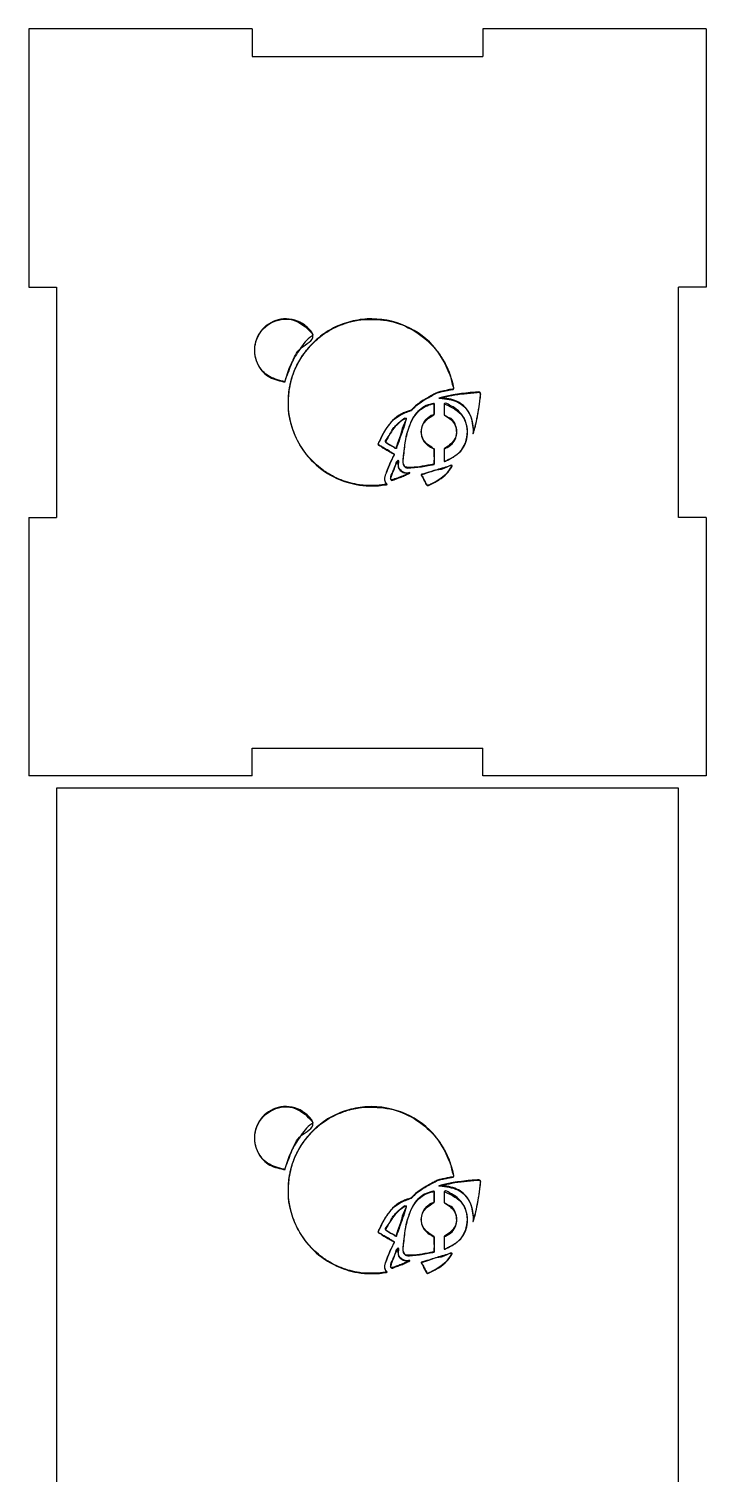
# Model space of a CAD drawing. Extents: x 0 to 436, y 0 to 625.
# Drawn here: x 0.1 to 147.1, y 311.7 to 625 of the extents above; entities that cross this region are included whole.
import ezdxf

# ---------------------------------------------------------------- set-up
doc = ezdxf.new("R2010")
doc.units = 0
doc.layers.add('Capa_1', color=7, linetype='CONTINUOUS')

msp = doc.modelspace()

# ---------------------------------------------------------------- linework, layer by layer
at = {"layer": 'Capa_1', "color": 7}
for p, q in [((0.128809, 624.950351), (0.128809, 568.95035)), ((48.628809, 624.950351), (0.128809, 624.950351)), ((48.628809, 624.950351), (48.628809, 618.950352)), ((98.628809, 624.950351), (98.628809, 618.950352)), ((147.128809, 624.950351), (98.628809, 624.950351)), ((147.128809, 624.950351), (147.128809, 568.95035)), ((48.628809, 618.950352), (98.628809, 618.950352)), ((0.128809, 568.95035), (6.128808, 568.95035)), ((6.128808, 568.95035), (6.128808, 518.950346)), ((141.128809, 518.950346), (141.128809, 568.95035)), ((147.128809, 568.95035), (141.128809, 568.95035)), ((68.656448, 561.031147), (68.757145, 561.063348)), ((68.757145, 561.063348), (68.842376, 561.099275)), ((72.697617, 561.910692), (72.746215, 561.91072)), ((72.746215, 561.91072), (72.907223, 561.927654)), ((55.046084, 548.525174), (55.046084, 548.525146)), ((55.411759, 548.422333), (55.723389, 548.405964)), ((55.673436, 548.463932), (55.467837, 548.481148)), ((55.745911, 548.756343), (55.673436, 548.463932)), ((55.723389, 548.405964), (55.84085, 548.849053)), ((87.010742, 545.151433), (86.953903, 545.119853)), ((88.281843, 545.771447), (88.768225, 546.028693)), ((88.768225, 546.028693), (89.347317, 546.168957)), ((83.132106, 542.261167), (82.423502, 542.0103)), ((83.338777, 542.493577), (83.132106, 542.261167)), ((88.133846, 543.719184), (87.972527, 543.701122)), ((88.018389, 543.646596), (88.079179, 543.659014)), ((88.079179, 543.659014), (88.079179, 542.46956)), ((88.119735, 541.242007), (88.12679, 542.480595)), ((88.12679, 542.480595), (88.133846, 543.719184)), ((89.146515, 544.873727), (89.22757, 544.867518)), ((89.22757, 544.867518), (89.146515, 544.845787)), ((89.578795, 544.933332), (89.821986, 544.997763)), ((89.932137, 544.93051), (89.578795, 544.933332)), ((90.274388, 542.425816), (90.281444, 541.193577)), ((90.321915, 542.417293), (90.321915, 543.58304)), ((90.321915, 543.58304), (90.423261, 543.564978)), ((56.870058, 540.025996), (56.859616, 540.140239)), ((87.903581, 541.165919), (88.119735, 541.242007)), ((90.281444, 541.193577), (90.484108, 541.119409)), ((96.544661, 537.232165), (96.545225, 537.232193)), ((96.570907, 537.136887), (96.570907, 537.136943)), ((96.640814, 538.054899), (96.640757, 538.054589)), ((78.687134, 534.620452), (78.687134, 534.620452)), ((79.431326, 532.659657), (79.0928, 531.983001)), ((79.370705, 532.697898), (79.431326, 532.659657)), ((79.901198, 533.923815), (79.901198, 533.923815)), ((87.869291, 533.902056), (88.07822, 533.835875)), ((88.119706, 533.886787), (87.906403, 533.961576)), ((88.07822, 533.835875), (88.07822, 532.198986)), ((88.126762, 532.192833), (88.119706, 533.886787)), ((90.463788, 533.997955), (90.267897, 533.922037)), ((90.267897, 533.922037), (90.267897, 532.521199)), ((90.321915, 533.867399), (90.57281, 533.966713)), ((90.321915, 532.534435), (90.321915, 533.867399)), ((79.934754, 530.728156), (80.148565, 531.187078)), ((80.148565, 531.187078), (80.165781, 530.741675)), ((81.874552, 529.87847), (81.875511, 529.878583)), ((83.053394, 529.759937), (83.053309, 529.759711)), ((88.07822, 530.562097), (87.936347, 530.528738)), ((88.07822, 532.198986), (88.07822, 530.562097)), ((90.321915, 532.534576), (90.321915, 532.534435)), ((90.686715, 531.239402), (90.686715, 531.239402)), ((65.281183, 528.445345), (65.281183, 528.445345)), ((78.748517, 527.12542), (78.748433, 527.125364)), ((79.675815, 527.280897), (79.675702, 527.280897)), ((82.241046, 528.58736), (82.631161, 528.572684)), ((82.631161, 528.572684), (82.424123, 528.468516)), ((85.963952, 527.050152), (85.963952, 527.050152)), ((73.001626, 525.932128), (73.002501, 525.931903)), ((75.757667, 525.85257), (75.757667, 525.852561)), ((86.890262, 525.934414), (86.890262, 525.934555)), ((0.128809, 518.950346), (0.128809, 462.950345)), ((0.128809, 518.950346), (6.128808, 518.950346)), ((147.128809, 518.950346), (141.128809, 518.950346)), ((147.128809, 518.950346), (147.128809, 462.950345)), ((48.628809, 468.950361), (98.628809, 468.950361)), ((48.628809, 462.950345), (48.628809, 468.950361)), ((98.628809, 462.950345), (98.628809, 468.950361)), ((48.628809, 462.950345), (0.128809, 462.950345)), ((147.128809, 462.950345), (98.628809, 462.950345)), ((6.128817, 460.280116), (6.128817, 304.280126)), ((141.128801, 460.280116), (6.128817, 460.280116)), ((141.128801, 304.280126), (141.128801, 460.280116)), ((68.65642, 390.152043), (68.757117, 390.184244)), ((68.757117, 390.184244), (68.842348, 390.220171)), ((72.697588, 391.031588), (72.746187, 391.031616)), ((72.746187, 391.031616), (72.907195, 391.04855)), ((55.046056, 377.64607), (55.046056, 377.646042)), ((55.411731, 377.543229), (55.723361, 377.52686)), ((55.673408, 377.584828), (55.467809, 377.602044)), ((55.745882, 377.877239), (55.673408, 377.584828)), ((55.723361, 377.52686), (55.840822, 377.969949)), ((87.010714, 374.272329), (86.953875, 374.240749)), ((88.133817, 372.84008), (87.972499, 372.822018)), ((88.126762, 371.601491), (88.133817, 372.84008)), ((88.281815, 374.892343), (88.768197, 375.149589)), ((88.768197, 375.149589), (89.347288, 375.289853)), ((89.146487, 373.994623), (89.227541, 373.988414)), ((89.227541, 373.988414), (89.146487, 373.966683)), ((89.578767, 374.054228), (89.821958, 374.118659)), ((89.932109, 374.051406), (89.578767, 374.054228)), ((83.132078, 371.382063), (82.423474, 371.131196)), ((83.338749, 371.614473), (83.132078, 371.382063)), ((87.903552, 370.286815), (88.119706, 370.362903)), ((88.01836, 372.767492), (88.079151, 372.77991)), ((88.079151, 372.77991), (88.079151, 371.590456)), ((88.119706, 370.362903), (88.126762, 371.601491)), ((90.27436, 371.546712), (90.281416, 370.314473)), ((90.281416, 370.314473), (90.484079, 370.240305)), ((90.321886, 371.538189), (90.321886, 372.703936)), ((90.321886, 372.703936), (90.423232, 372.685874)), ((56.87003, 369.146892), (56.859588, 369.261135)), ((96.640785, 367.175795), (96.640729, 367.175485)), ((78.687106, 363.741348), (78.687106, 363.741348)), ((96.544632, 366.353061), (96.545197, 366.353089)), ((96.570879, 366.257783), (96.570879, 366.257839)), ((79.431298, 361.780553), (79.092772, 361.103897)), ((79.370676, 361.818794), (79.431298, 361.780553)), ((79.901169, 363.044711), (79.901169, 363.044711)), ((79.934726, 359.849052), (80.148537, 360.307974)), ((80.148537, 360.307974), (80.165753, 359.862571)), ((87.869262, 363.022952), (88.078191, 362.956771)), ((88.119678, 363.007683), (87.906375, 363.082472)), ((88.078191, 362.956771), (88.078191, 361.319882)), ((88.078191, 361.319882), (88.078191, 359.682993)), ((88.126734, 361.313729), (88.119678, 363.007683)), ((90.463759, 363.118851), (90.267869, 363.042933)), ((90.267869, 363.042933), (90.267869, 361.642095)), ((90.321886, 362.988295), (90.572782, 363.087609)), ((90.321886, 361.655331), (90.321886, 362.988295)), ((90.321886, 361.655472), (90.321886, 361.655331)), ((90.686687, 360.360298), (90.686687, 360.360298)), ((65.281155, 357.566241), (65.281155, 357.566241)), ((81.874524, 358.999366), (81.875483, 358.999479)), ((82.241017, 357.708256), (82.631133, 357.69358)), ((82.631133, 357.69358), (82.424095, 357.589412)), ((83.053366, 358.880833), (83.053281, 358.880607)), ((88.078191, 359.682993), (87.936318, 359.649634)), ((73.001598, 355.053024), (73.002473, 355.052799)), ((75.757639, 354.973325), (75.757639, 354.973438)), ((78.748489, 356.246316), (78.748405, 356.24626)), ((79.675787, 356.401793), (79.675674, 356.401793)), ((85.963924, 356.171048), (85.963924, 356.171048)), ((86.890233, 355.05531), (86.890233, 355.055451))]:
    msp.add_line(p, q, dxfattribs=at)
for points, knots in [([(55.84085, 548.849053), (56.293818, 550.058017), (57.20186, 552.481572), (58.614512, 555.958887), (62.153, 557.363422), (61.61592, 559.165442), (60.928109, 559.863522), (59.223496, 561.539104), (55.432128, 562.630105), (50.770695, 560.568109), (48.685741, 556.281797), (49.46108, 552.207099), (51.858279, 549.23741), (54.22407, 548.694758), (55.411759, 548.422333)], [0, 0, 0, 0, 3.860712, 7.739386, 11.440597, 11.968452, 13.082541, 14.335298, 19.155261, 23.738326, 28.567748, 32.178053, 35.716391, 39.283526, 39.283526, 39.283526, 39.283526]), ([(55.046084, 548.525146), (53.787905, 548.91474), (51.304611, 549.68369), (49.10557, 553.149259), (49.011296, 557.591184), (52.113417, 561.619039), (57.709371, 562.536798), (60.441611, 560.157899), (61.763689, 558.709227), (61.746467, 558.434422), (60.449083, 557.65754), (58.995324, 555.525408), (56.871178, 552.365203), (56.118148, 549.950149), (55.745911, 548.756343)], [0, 0, 0, 0, 3.844024, 7.587026, 11.418754, 16.562558, 21.414982, 26.542864, 26.864663, 27.011717, 27.299971, 31.042444, 34.862109, 38.595942, 38.595942, 38.595942, 38.595942]), ([(89.347317, 546.168957), (89.65805, 546.242347), (90.289181, 546.39141), (91.211605, 546.565978), (91.828218, 546.719082), (92.376129, 546.748922), (92.351666, 547.30042), (91.585948, 550.176498), (89.080169, 555.958272), (82.08652, 561.102255), (74.99237, 562.451403), (69.522214, 561.485094), (65.798704, 560.014616), (62.934683, 558.009667), (60.903748, 555.961007), (59.432392, 554.0991), (58.320291, 552.154155), (57.443529, 550.166494), (56.838384, 548.144309), (56.507676, 546.260843), (56.397205, 544.499801), (56.376905, 543.048396), (56.412152, 541.883179), (56.577768, 541.050098), (56.693216, 540.459875), (56.785215, 540.036855), (56.863416, 539.775266), (56.917477, 539.57231), (57.46718, 537.447089), (59.203772, 533.586457), (63.500195, 529.104102), (67.571513, 527.055828), (70.31285, 526.287536), (71.579363, 526.026918), (72.465293, 525.928731), (72.947496, 525.875289)], [0, 0, 0, 0, 0.962391, 1.954717, 2.747934, 3.036207, 3.326516, 4.116372, 12.594901, 20.880479, 29.357092, 33.40333, 37.433185, 41.270896, 43.794071, 46.069012, 48.36925, 50.495465, 52.573977, 54.685992, 56.216987, 57.861535, 59.044302, 59.70105, 60.405786, 60.849831, 60.998378, 61.224718, 61.479861, 67.584854, 73.648395, 79.77018, 80.970871, 82.188912, 83.643714, 83.643714, 83.643714, 83.643714]), ([(56.859616, 540.140239), (56.832824, 540.254559), (56.753621, 540.592516), (56.656845, 541.131776), (56.517064, 541.808673), (56.481587, 542.646928), (56.457652, 543.59937), (56.471757, 544.354368), (56.491523, 544.777011), (56.497424, 544.905571), (56.47381, 545.052012), (56.490764, 545.322618), (56.524534, 545.754264), (56.595015, 546.405731), (56.729908, 547.203097), (56.907169, 548.064405), (57.058433, 548.660675), (57.160658, 548.991078), (57.201796, 549.130775), (57.536632, 550.2935), (58.440697, 552.438014), (60.308735, 555.266963), (61.910346, 556.949483), (62.83079, 557.720222), (62.928661, 557.802349), (63.547795, 558.324715), (64.788284, 559.199835), (66.662555, 560.272829), (68.010632, 560.785529), (68.656448, 561.031147)], [0, 0, 0, 0, 0.35219, 1.041155, 1.643919, 2.422198, 3.551163, 4.504949, 4.684451, 4.822203, 4.88905, 5.128203, 5.629936, 6.191439, 7.091942, 8.055217, 8.829191, 8.935818, 9.09276, 9.266062, 12.565867, 16.017714, 19.392064, 19.481626, 19.61933, 19.775356, 21.91171, 24.16273, 26.232826, 26.232826, 26.232826, 26.232826]), ([(68.842376, 561.099275), (69.024275, 561.157486), (69.455524, 561.295496), (70.136715, 561.468672), (70.881229, 561.645962), (71.618702, 561.769997), (72.223524, 561.875559), (72.582561, 561.902166), (72.697617, 561.910692)], [0, 0, 0, 0, 0.572841, 1.358107, 2.107848, 2.867839, 3.601513, 3.947497, 3.947497, 3.947497, 3.947497]), ([(72.907223, 561.927654), (74.785736, 561.926191), (78.570063, 561.923245), (83.886988, 559.675378), (86.886825, 557.22308), (88.168747, 555.741328), (88.227342, 555.67369), (88.312914, 555.581497), (88.466212, 555.398841), (88.695403, 555.108751), (89.441644, 554.138929), (90.488927, 552.460228), (91.734277, 549.854115), (91.891869, 548.071579), (92.36696, 546.933082), (92.156664, 546.758069), (91.664108, 546.772222), (90.909119, 546.564266), (89.959722, 546.376933), (89.200014, 546.223622), (88.622354, 546.014002), (88.094858, 545.741581), (87.610026, 545.475391), (87.241176, 545.272511), (87.101993, 545.194859), (87.030533, 545.160852), (87.010742, 545.151433)], [0, 0, 0, 0, 5.587564, 11.256331, 16.910263, 17.038063, 17.134493, 17.178692, 17.415395, 17.849455, 18.288071, 21.083797, 23.826049, 26.657778, 26.897141, 27.032103, 27.388036, 28.331629, 29.379652, 30.292102, 30.6506, 31.21931, 32.070203, 32.310681, 32.482326, 32.548068, 32.548068, 32.548068, 32.548068]), ([(55.467837, 548.481148), (55.423439, 548.485191), (55.32847, 548.493841), (55.18787, 548.50848), (55.091761, 548.519796), (55.046084, 548.525174)], [0, 0, 0, 0, 0.133745, 0.286085, 0.424061, 0.424061, 0.424061, 0.424061]), ([(75.757667, 525.852561), (76.065909, 525.870573), (76.666324, 525.905657), (77.213192, 526.118557), (77.883143, 526.012948), (77.873374, 526.193706), (77.82433, 526.249705), (77.696338, 526.400566), (77.50806, 526.662117), (77.383809, 527.071154), (77.392516, 527.748907), (77.803222, 528.807545), (78.348658, 530.300739), (78.989788, 531.560339), (79.323191, 532.349066), (79.497588, 532.592924), (79.452744, 532.794704), (79.033141, 532.895555), (78.52867, 533.305119), (77.715575, 533.740305), (76.918158, 534.198958), (76.398338, 534.557302), (75.78675, 534.810928), (76.493683, 535.767882), (76.82047, 536.742067), (77.783546, 538.323054), (78.905157, 539.914584), (80.797271, 541.363984), (82.286521, 541.8646), (83.154852, 542.202133), (83.259616, 542.293447), (83.630858, 542.739303), (84.56011, 543.535096), (86.218422, 544.641), (87.544943, 545.367736), (88.281843, 545.771447)], [0, 0, 0, 0, 0.887544, 1.728825, 2.139307, 2.171191, 2.242569, 2.352938, 2.773102, 3.192663, 3.612642, 4.782176, 6.546924, 8.416964, 8.957744, 9.181239, 9.24449, 9.545382, 10.276077, 11.278493, 12.276876, 12.996938, 13.282789, 14.000614, 15.491953, 16.929125, 19.331678, 21.37848, 23.921452, 24.033879, 24.153809, 24.332325, 25.776473, 27.792059, 30.311108, 30.311108, 30.311108, 30.311108]), ([(86.953903, 545.119853), (86.926469, 545.102299), (86.835633, 545.044178), (86.655736, 544.936705), (86.053659, 544.57784), (85.165467, 544.023374), (84.116137, 543.273823), (83.578331, 542.73402), (83.338777, 542.493577)], [0, 0, 0, 0, 0.097704, 0.323506, 0.628591, 2.2004, 3.466317, 4.483085, 4.483085, 4.483085, 4.483085]), ([(96.570907, 537.136943), (96.594017, 537.208578), (96.665794, 537.431077), (96.775625, 537.827141), (97.044697, 538.7889), (97.39213, 540.339257), (97.80985, 542.472064), (97.982871, 544.345921), (98.252411, 545.511578), (98.07088, 546.236802), (97.088351, 546.094504), (95.872783, 546.067917), (94.065109, 545.829654), (92.377317, 545.604049), (90.895148, 545.298551), (89.852819, 545.107733), (89.293407, 544.922393), (89.146515, 544.873727)], [0, 0, 0, 0, 0.225797, 0.701325, 1.232736, 3.222131, 5.460074, 7.775273, 8.771565, 9.176277, 9.677246, 11.26165, 13.17356, 14.999743, 16.404725, 17.707624, 18.171562, 18.171562, 18.171562, 18.171562]), ([(89.821986, 544.997763), (90.522832, 545.151414), (92.099049, 545.496975), (94.6497, 545.881784), (96.604487, 545.942404), (97.833947, 546.164472), (98.179865, 545.899881), (97.943563, 544.715528), (97.833034, 542.963722), (97.343794, 540.45478), (96.970547, 538.774755), (96.716702, 537.878283), (96.676543, 537.706548), (96.646305, 537.6174), (96.644209, 537.587041), (96.642396, 537.580907), (96.618276, 537.568023), (96.656902, 537.716537), (96.626086, 537.819565), (96.635385, 537.96816), (96.640814, 538.054899)], [0, 0, 0, 0, 2.15495, 4.846522, 7.673518, 8.163133, 8.421738, 8.828173, 11.42807, 14.02175, 16.357579, 16.620203, 16.811407, 16.889809, 16.897653, 16.903757, 16.907765, 16.973058, 17.144146, 17.384059, 17.384059, 17.384059, 17.384059]), ([(82.423502, 542.0103), (82.174998, 541.921755), (81.763929, 541.775286), (81.235662, 541.568608), (80.299708, 541.098126), (78.939321, 539.979528), (77.364068, 537.916809), (76.485159, 536.185777), (76.027691, 535.09249), (75.955036, 534.888351), (75.869602, 534.668963), (76.366605, 534.556066), (76.800087, 534.162781), (77.637182, 533.731572), (78.400676, 533.266375), (78.987174, 532.925212), (79.283447, 532.749615), (79.370705, 532.697898)], [0, 0, 0, 0, 0.791522, 1.309317, 1.700293, 3.93063, 6.506788, 9.431237, 9.770839, 10.016372, 10.115401, 10.399299, 11.113797, 12.104221, 13.100245, 13.829384, 14.133777, 14.133777, 14.133777, 14.133777]), ([(87.972527, 543.701122), (87.433355, 543.576419), (86.316712, 543.318158), (84.859583, 542.327821), (83.470931, 540.806077), (82.5089, 538.435825), (81.683033, 535.440567), (81.513348, 532.708547), (81.151669, 530.71908), (81.884703, 529.583844), (82.613688, 529.693684), (83.053394, 529.759937)], [0, 0, 0, 0, 1.648044, 3.413146, 5.184731, 7.757742, 10.983809, 14.454502, 16.049284, 16.841546, 18.045791, 18.045791, 18.045791, 18.045791]), ([(81.875511, 529.878583), (81.727254, 530.061222), (81.29848, 530.589432), (81.446207, 532.085374), (81.672399, 534.880472), (82.419861, 538.554849), (84.429545, 542.237419), (86.705973, 543.383359), (87.85275, 543.612554), (87.945062, 543.631567), (87.99831, 543.642481), (88.018389, 543.646596)], [0, 0, 0, 0, 0.687514, 1.988355, 4.196357, 9.30724, 13.067455, 16.356148, 16.475799, 16.577374, 16.638865, 16.638865, 16.638865, 16.638865]), ([(88.079179, 542.46956), (88.071686, 542.212128), (88.060889, 541.841158), (88.093621, 541.442508), (87.999824, 541.139648), (87.42586, 541.180396), (86.954338, 540.729994), (85.845929, 539.937185), (85.01544, 537.98371), (85.583263, 535.236719), (87.101849, 534.350115), (87.869291, 533.902056)], [0, 0, 0, 0, 0.772643, 1.113412, 1.194193, 1.686196, 2.42489, 3.152094, 5.749912, 8.25334, 10.81108, 10.81108, 10.81108, 10.81108]), ([(89.146515, 544.845787), (89.144122, 544.842731), (89.127226, 544.821164), (89.245981, 544.846561), (89.292044, 544.843874), (89.322142, 544.842118)], [0, 0, 0, 0, 0.010398, 0.073385, 0.192128, 0.192128, 0.192128, 0.192128]), ([(89.322142, 544.842118), (90.673079, 544.699169), (93.312562, 544.419872), (96.270792, 541.494859), (96.587018, 538.447908), (96.532589, 537.299999), (96.503021, 537.104549), (96.556948, 537.130237), (96.570907, 537.136887)], [0, 0, 0, 0, 3.973893, 7.76426, 11.641314, 11.85312, 11.966343, 12.005884, 12.005884, 12.005884, 12.005884]), ([(96.640757, 538.054589), (96.480331, 539.255599), (96.165304, 541.613998), (93.481788, 544.362224), (91.130599, 544.738641), (89.932137, 544.93051)], [0, 0, 0, 0, 3.568616, 7.007612, 10.583049, 10.583049, 10.583049, 10.583049]), ([(90.686715, 531.239402), (92.011341, 531.944448), (94.523899, 533.281784), (95.792832, 537.645458), (94.665748, 540.842711), (92.834716, 542.680612), (91.709053, 543.14712), (90.515922, 543.988537), (90.233248, 543.52378), (90.312114, 543.087742), (90.290159, 542.70253), (90.274388, 542.425816)], [0, 0, 0, 0, 4.335767, 8.224104, 12.419146, 14.015828, 15.586202, 16.768703, 16.834978, 17.166048, 18.010412, 18.010412, 18.010412, 18.010412]), ([(90.57281, 533.966713), (91.07565, 534.239613), (92.043961, 534.765132), (92.863546, 536.211712), (93.082449, 537.759938), (92.690281, 539.212797), (91.922142, 540.65383), (90.588325, 540.763152), (90.299335, 541.381971), (90.348945, 541.791998), (90.333116, 542.158167), (90.321915, 542.417293)], [0, 0, 0, 0, 1.685049, 3.244875, 4.782131, 6.250891, 7.747613, 9.364656, 9.443103, 9.767713, 10.553507, 10.553507, 10.553507, 10.553507]), ([(90.423261, 543.564978), (91.916835, 542.860222), (94.882136, 541.461019), (95.679603, 536.144011), (93.810631, 532.9401), (91.77316, 531.727957), (91.154534, 531.574349), (90.367947, 531.009963), (90.322004, 531.42463), (90.327268, 531.848355), (90.324053, 532.260446), (90.321915, 532.534576)], [0, 0, 0, 0, 4.680205, 9.291945, 14.15433, 15.042563, 16.027349, 16.629006, 16.743134, 17.151537, 17.96304, 17.96304, 17.96304, 17.96304]), ([(71.884591, 526.055657), (71.211079, 526.177596), (69.851822, 526.423688), (67.890319, 527.081486), (66.472933, 527.723614), (65.635697, 528.188582), (65.363889, 528.336529), (65.247497, 528.425512), (65.212451, 528.477942), (65.166218, 528.499996), (65.024235, 528.56001), (64.735379, 528.741555), (64.294908, 529.030212), (62.826611, 530.068831), (60.63841, 532.117078), (58.312907, 535.573064), (57.298427, 538.251859), (56.936063, 539.735576), (56.893153, 539.907782), (56.875495, 539.998165), (56.870058, 540.025996)], [0, 0, 0, 0, 2.051139, 4.13954, 6.186793, 6.711148, 7.010394, 7.117218, 7.144536, 7.196927, 7.26535, 7.611177, 8.210959, 8.850198, 13.002426, 17.113549, 21.249145, 21.505115, 21.696301, 21.781364, 21.781364, 21.781364, 21.781364]), ([(79.901198, 533.923815), (79.904202, 533.936385), (79.911443, 533.966677), (79.9215, 534.016389), (79.935069, 534.102883), (79.989146, 534.261139), (80.074653, 534.518215), (80.511003, 535.719595), (81.179659, 537.594908), (81.720861, 539.223096), (82.257081, 541.0912), (80.123407, 539.368749), (78.996616, 538.104977), (78.245387, 536.489704), (77.397399, 535.423966), (77.911831, 534.896297), (78.624218, 534.568372), (79.316184, 534.251798), (79.734446, 533.850283), (79.876987, 533.913139), (79.901198, 533.923815)], [0, 0, 0, 0, 0.038771, 0.093429, 0.152144, 0.301095, 0.59323, 0.965501, 4.144668, 6.238574, 6.956391, 8.556971, 10.840925, 13.460392, 13.938704, 14.301181, 15.373221, 16.352373, 16.728992, 16.806051, 16.806051, 16.806051, 16.806051]), ([(78.687134, 534.620452), (78.485552, 534.728334), (78.138837, 534.913886), (77.85189, 535.171295), (77.509454, 535.253316), (77.596593, 535.412036), (77.663091, 535.572698), (78.049667, 536.340078), (78.736195, 537.544199), (79.887247, 538.987247), (80.829198, 539.846721), (81.514799, 540.235793), (81.768974, 540.368403), (82.315984, 540.60867), (81.258735, 538.749604), (81.15295, 537.53157), (80.441837, 535.747256), (80.070823, 534.7205), (79.952845, 534.352209), (79.866384, 534.141156), (79.840584, 533.890708), (79.266004, 534.353115), (78.940683, 534.503357), (78.687134, 534.620452)], [0, 0, 0, 0, 0.662144, 1.138864, 1.326952, 1.405771, 1.606017, 1.884607, 3.939561, 5.794144, 7.386483, 7.745107, 8.123791, 8.306013, 9.283897, 11.487221, 13.894733, 14.410494, 14.816254, 15.024262, 15.142187, 15.432016, 16.455888, 16.455888, 16.455888, 16.455888]), ([(87.906403, 533.961576), (86.988954, 534.560574), (85.209024, 535.722683), (85.207835, 539.401677), (86.98661, 540.565804), (87.903581, 541.165919)], [0, 0, 0, 0, 3.122063, 6.057076, 9.17997, 9.17997, 9.17997, 9.17997]), ([(90.484108, 541.119409), (91.355863, 540.524091), (93.061894, 539.359048), (93.038083, 535.795135), (91.338311, 534.608482), (90.463788, 533.997955)], [0, 0, 0, 0, 3.012977, 5.896421, 8.952035, 8.952035, 8.952035, 8.952035]), ([(96.545225, 537.232193), (96.547456, 537.238692), (96.550919, 537.248778), (96.563707, 537.233882), (96.560539, 537.215095), (96.562449, 537.196874), (96.559113, 537.177298), (96.543921, 537.179903), (96.540379, 537.19527), (96.539015, 537.212707), (96.542717, 537.225465), (96.544661, 537.232165)], [0, 0, 0, 0, 0.014567, 0.022608, 0.045712, 0.069556, 0.083393, 0.091768, 0.106343, 0.124964, 0.145556, 0.145556, 0.145556, 0.145556]), ([(79.0928, 531.983001), (78.828274, 531.429008), (78.313911, 530.351789), (77.753145, 528.875142), (77.349734, 527.811302), (77.309786, 527.108493), (77.459218, 526.65434), (77.582307, 526.390135), (77.83259, 526.191437), (77.525871, 526.112771), (77.234583, 526.08805), (76.710104, 526.005262), (76.186272, 525.95204), (75.549793, 525.889094), (74.719421, 525.897439), (73.83692, 525.906268), (73.231324, 525.925017), (73.001626, 525.932128)], [0, 0, 0, 0, 1.839505, 3.576846, 4.752949, 5.215482, 5.670853, 6.116674, 6.237241, 6.358149, 6.793813, 7.318118, 7.865217, 8.398246, 9.228154, 10.356365, 11.045773, 11.045773, 11.045773, 11.045773]), ([(79.675702, 527.280897), (80.01758, 527.403111), (80.684037, 527.641357), (81.678722, 527.993795), (82.26461, 528.411764), (82.793765, 528.492962), (82.826172, 528.732084), (81.976033, 528.439344), (81.26794, 528.949655), (79.950487, 529.657325), (80.665753, 531.602471), (79.805263, 531.096436), (79.650796, 530.068399), (79.126261, 528.84565), (78.450839, 527.848804), (78.790342, 526.780023), (79.317342, 527.078124), (79.675815, 527.280897)], [0, 0, 0, 0, 1.094909, 2.134416, 3.087749, 3.394917, 3.455812, 3.708687, 5.121155, 6.421497, 7.819779, 7.967518, 9.133341, 10.652186, 12.088488, 12.528865, 13.465591, 13.465591, 13.465591, 13.465591]), ([(78.748433, 527.125364), (78.711757, 527.157771), (78.61493, 527.243329), (78.700536, 527.546338), (78.853334, 528.060387), (79.142506, 528.855774), (79.512639, 529.796199), (79.793805, 530.416965), (79.934754, 530.728156)], [0, 0, 0, 0, 0.138098, 0.364593, 0.826541, 1.832641, 2.850901, 3.874477, 3.874477, 3.874477, 3.874477]), ([(80.165781, 530.741675), (80.211564, 530.342294), (80.296334, 529.602831), (81.127095, 528.727219), (81.854699, 528.635867), (82.241046, 528.58736)], [0, 0, 0, 0, 1.182117, 2.18872, 3.328324, 3.328324, 3.328324, 3.328324]), ([(87.936347, 530.528738), (87.116005, 530.369658), (85.537158, 530.06349), (83.505827, 529.767445), (82.303607, 529.849268), (81.874552, 529.87847)], [0, 0, 0, 0, 2.509835, 4.830485, 6.11829, 6.11829, 6.11829, 6.11829]), ([(83.053309, 529.759711), (83.558377, 529.794951), (84.574068, 529.865819), (86.086651, 530.073324), (87.16475, 530.294178), (87.823118, 530.430566), (87.993705, 530.481206), (88.188444, 530.493295), (88.062292, 530.913688), (88.161511, 531.392972), (88.139569, 531.898035), (88.126762, 532.192833)], [0, 0, 0, 0, 1.519216, 3.05515, 4.56675, 4.844337, 5.04567, 5.127146, 5.359351, 5.967917, 6.821149, 6.821149, 6.821149, 6.821149]), ([(86.890262, 525.934555), (87.636769, 526.291781), (89.039373, 526.962968), (90.896432, 528.425085), (91.514907, 529.340722), (92.109034, 530.263513), (91.470708, 530.16379), (90.779557, 529.906431), (89.432031, 529.556807), (87.997856, 529.11607), (86.867038, 528.760112), (86.081256, 528.511598), (85.703492, 528.398982), (85.4662, 528.33117), (85.183281, 528.27591), (85.609079, 527.666338), (85.860265, 527.049536), (86.245138, 526.366884), (86.587454, 525.76871), (86.798532, 525.884218), (86.890262, 525.934414)], [0, 0, 0, 0, 2.515567, 4.726469, 6.554691, 6.811843, 7.049712, 7.933142, 9.506678, 10.957904, 12.516458, 13.033407, 13.448053, 13.670786, 13.826624, 14.155433, 15.201295, 16.258167, 16.614057, 16.887586, 16.887586, 16.887586, 16.887586]), ([(85.963952, 527.050152), (85.859646, 527.310612), (85.722682, 527.65262), (85.275954, 528.220392), (85.499703, 528.270939), (85.668635, 528.31086), (85.927967, 528.389185), (86.909893, 528.693259), (88.728854, 529.388647), (90.061837, 529.333955), (91.95978, 530.513184), (91.907346, 530.114646), (91.878499, 530.053411), (91.649996, 529.548863), (90.957297, 528.638252), (89.584965, 527.465981), (88.335456, 526.724631), (87.371795, 526.216259), (86.987222, 526.105476), (86.631981, 525.826296), (86.477463, 526.137074), (86.261874, 526.48285), (86.078124, 526.832745), (85.963952, 527.050152)], [0, 0, 0, 0, 1.005015, 1.319676, 1.42981, 1.585857, 1.871363, 2.224798, 4.706555, 7.069583, 8.138166, 8.169529, 8.241881, 8.340597, 9.832138, 11.612798, 13.717081, 14.239976, 14.789242, 15.075462, 15.231301, 15.671611, 16.394138, 16.394138, 16.394138, 16.394138]), ([(90.267897, 532.521199), (90.276782, 532.193934), (90.289242, 531.734925), (90.251917, 531.319225), (90.303314, 531.100409), (90.411778, 531.153857), (90.527231, 531.179925), (90.629331, 531.218001), (90.686715, 531.239402)], [0, 0, 0, 0, 0.94826, 1.329995, 1.406686, 1.476833, 1.616895, 1.796639, 1.796639, 1.796639, 1.796639]), ([(65.281183, 528.445345), (65.331838, 528.413389), (65.433147, 528.349477), (65.751546, 528.148609), (65.469328, 528.326651), (65.281183, 528.445345)], [0, 0, 0, 0, 0.196789, 0.393577, 0.787154, 0.787154, 0.787154, 0.787154]), ([(82.424123, 528.468516), (82.115993, 528.323503), (81.453085, 528.011525), (80.413055, 527.609693), (79.560578, 527.301399), (79.039843, 527.154634), (78.845266, 527.083901), (78.773655, 527.114633), (78.748517, 527.12542)], [0, 0, 0, 0, 1.020765, 2.196067, 3.353432, 3.708824, 3.856762, 3.936782, 3.936782, 3.936782, 3.936782]), ([(73.002501, 525.931903), (72.965262, 525.931583), (72.807613, 525.930228), (72.433057, 525.965524), (72.099433, 526.02035), (71.884591, 526.055657)], [0, 0, 0, 0, 0.111696, 0.472861, 1.126102, 1.126102, 1.126102, 1.126102]), ([(72.947496, 525.875289), (73.206182, 525.864643), (73.863774, 525.837579), (74.801013, 525.831068), (75.478908, 525.846304), (75.757667, 525.85257)], [0, 0, 0, 0, 0.776692, 1.974392, 2.810874, 2.810874, 2.810874, 2.810874]), ([(55.840822, 377.969949), (56.293789, 379.178914), (57.201832, 381.602468), (58.614484, 385.079783), (62.152972, 386.484318), (61.615892, 388.286338), (60.928081, 388.984418), (59.223468, 390.66), (55.4321, 391.751001), (50.770667, 389.689005), (48.685713, 385.402693), (49.461052, 381.327995), (51.858251, 378.358306), (54.224042, 377.815654), (55.411731, 377.543229)], [0, 0, 0, 0, 3.860712, 7.739386, 11.440597, 11.968452, 13.082541, 14.335298, 19.155261, 23.738326, 28.567748, 32.178053, 35.716391, 39.283526, 39.283526, 39.283526, 39.283526]), ([(55.046056, 377.646042), (53.787876, 378.035636), (51.304583, 378.804586), (49.105541, 382.270155), (49.011267, 386.71208), (52.113389, 390.739935), (57.709343, 391.657694), (60.441583, 389.278795), (61.763661, 387.830123), (61.746439, 387.555318), (60.449055, 386.778436), (58.995296, 384.646304), (56.87115, 381.486099), (56.118119, 379.071045), (55.745882, 377.877239)], [0, 0, 0, 0, 3.844024, 7.587026, 11.418754, 16.562558, 21.414982, 26.542864, 26.864663, 27.011717, 27.299971, 31.042444, 34.862109, 38.595942, 38.595942, 38.595942, 38.595942]), ([(89.347288, 375.289853), (89.658021, 375.363243), (90.289152, 375.512306), (91.211577, 375.686874), (91.82819, 375.839978), (92.3761, 375.869818), (92.351638, 376.421316), (91.58592, 379.297394), (89.080141, 385.079168), (82.086491, 390.223151), (74.992342, 391.572299), (69.522186, 390.60599), (65.798676, 389.135512), (62.934655, 387.130564), (60.903719, 385.081903), (59.432364, 383.219996), (58.320263, 381.275051), (57.443501, 379.28739), (56.838356, 377.265205), (56.507648, 375.381739), (56.397177, 373.620697), (56.376877, 372.169292), (56.412124, 371.004075), (56.577739, 370.170994), (56.693187, 369.580771), (56.785186, 369.157751), (56.863387, 368.896162), (56.917449, 368.693206), (57.467152, 366.567986), (59.203744, 362.707353), (63.500167, 358.224999), (67.571485, 356.176724), (70.312822, 355.408432), (71.579335, 355.147814), (72.465265, 355.049627), (72.947468, 354.996185)], [0, 0, 0, 0, 0.962391, 1.954717, 2.747934, 3.036207, 3.326516, 4.116372, 12.594901, 20.880479, 29.357092, 33.40333, 37.433185, 41.270896, 43.794071, 46.069012, 48.36925, 50.495465, 52.573977, 54.685992, 56.216987, 57.861535, 59.044302, 59.70105, 60.405786, 60.849831, 60.998378, 61.224718, 61.479861, 67.584854, 73.648395, 79.77018, 80.970871, 82.188912, 83.643714, 83.643714, 83.643714, 83.643714]), ([(56.859588, 369.261135), (56.832796, 369.375455), (56.753593, 369.713412), (56.656817, 370.252672), (56.517036, 370.929569), (56.481559, 371.767824), (56.457624, 372.720266), (56.471729, 373.475264), (56.491495, 373.897907), (56.497396, 374.026467), (56.473782, 374.172908), (56.490736, 374.443514), (56.524505, 374.87516), (56.594987, 375.526628), (56.72988, 376.323993), (56.90714, 377.185301), (57.058405, 377.781571), (57.16063, 378.111974), (57.201768, 378.251671), (57.536603, 379.414397), (58.440668, 381.55891), (60.308707, 384.387859), (61.910318, 386.070379), (62.830762, 386.841118), (62.928633, 386.923245), (63.547766, 387.445611), (64.788256, 388.320731), (66.662527, 389.393725), (68.010604, 389.906426), (68.65642, 390.152043)], [0, 0, 0, 0, 0.35219, 1.041155, 1.643919, 2.422198, 3.551163, 4.504949, 4.684451, 4.822203, 4.88905, 5.128203, 5.629936, 6.191439, 7.091942, 8.055217, 8.829191, 8.935818, 9.09276, 9.266062, 12.565867, 16.017714, 19.392064, 19.481626, 19.61933, 19.775356, 21.91171, 24.16273, 26.232826, 26.232826, 26.232826, 26.232826]), ([(68.842348, 390.220171), (69.024246, 390.278383), (69.455496, 390.416392), (70.136687, 390.589568), (70.881201, 390.766858), (71.618674, 390.890893), (72.223496, 390.996455), (72.582532, 391.023062), (72.697588, 391.031588)], [0, 0, 0, 0, 0.572841, 1.358107, 2.107848, 2.867839, 3.601513, 3.947497, 3.947497, 3.947497, 3.947497]), ([(72.907195, 391.04855), (74.785708, 391.047087), (78.570035, 391.044141), (83.88696, 388.796274), (86.886797, 386.343976), (88.168718, 384.862225), (88.227314, 384.794586), (88.312886, 384.702393), (88.466184, 384.519737), (88.695375, 384.229647), (89.441616, 383.259825), (90.488898, 381.581124), (91.734249, 378.975011), (91.89184, 377.192475), (92.366932, 376.053978), (92.156636, 375.878965), (91.66408, 375.893118), (90.909091, 375.685162), (89.959694, 375.497829), (89.199986, 375.344518), (88.622326, 375.134898), (88.094829, 374.862478), (87.609997, 374.596287), (87.241148, 374.393407), (87.101965, 374.315755), (87.030505, 374.281748), (87.010714, 374.272329)], [0, 0, 0, 0, 5.587564, 11.256331, 16.910263, 17.038063, 17.134493, 17.178692, 17.415395, 17.849455, 18.288071, 21.083797, 23.826049, 26.657778, 26.897141, 27.032103, 27.388036, 28.331629, 29.379652, 30.292102, 30.6506, 31.21931, 32.070203, 32.310681, 32.482326, 32.548068, 32.548068, 32.548068, 32.548068]), ([(55.467809, 377.602044), (55.423411, 377.606087), (55.328442, 377.614737), (55.187842, 377.629376), (55.091733, 377.640692), (55.046056, 377.64607)], [0, 0, 0, 0, 0.133745, 0.286085, 0.424061, 0.424061, 0.424061, 0.424061]), ([(75.757639, 354.973438), (76.06588, 354.991455), (76.666296, 355.026549), (77.213164, 355.239453), (77.883115, 355.133844), (77.873346, 355.314603), (77.824301, 355.370601), (77.69631, 355.521462), (77.508032, 355.783013), (77.383781, 356.19205), (77.392488, 356.869803), (77.803193, 357.928441), (78.34863, 359.421635), (78.98976, 360.681235), (79.323162, 361.469962), (79.49756, 361.71382), (79.452716, 361.9156), (79.033113, 362.016451), (78.528642, 362.426015), (77.715547, 362.861201), (76.91813, 363.319854), (76.39831, 363.678198), (75.786722, 363.931824), (76.493655, 364.888778), (76.820442, 365.862963), (77.783518, 367.44395), (78.905129, 369.03548), (80.797243, 370.48488), (82.286493, 370.985497), (83.154824, 371.323029), (83.259588, 371.414343), (83.63083, 371.860199), (84.560082, 372.655992), (86.218393, 373.761896), (87.544915, 374.488632), (88.281815, 374.892343)], [0, 0, 0, 0, 0.887545, 1.728827, 2.139309, 2.171193, 2.242571, 2.35294, 2.773104, 3.192665, 3.612644, 4.782178, 6.546926, 8.416966, 8.957746, 9.181241, 9.244492, 9.545384, 10.27608, 11.278495, 12.276879, 12.996941, 13.282791, 14.000617, 15.491955, 16.929127, 19.331681, 21.378482, 23.921454, 24.033881, 24.153811, 24.332328, 25.776475, 27.792061, 30.311111, 30.311111, 30.311111, 30.311111]), ([(87.972499, 372.822018), (87.433326, 372.697315), (86.316684, 372.439054), (84.859555, 371.448717), (83.470903, 369.926973), (82.508872, 367.556721), (81.683005, 364.561463), (81.51332, 361.829443), (81.151641, 359.839976), (81.884675, 358.70474), (82.61366, 358.81458), (83.053366, 358.880833)], [0, 0, 0, 0, 1.648044, 3.413146, 5.184731, 7.757742, 10.983809, 14.454502, 16.049284, 16.841546, 18.045791, 18.045791, 18.045791, 18.045791]), ([(86.953875, 374.240749), (86.926441, 374.223195), (86.835605, 374.165074), (86.655708, 374.057601), (86.05363, 373.698736), (85.165438, 373.14427), (84.116109, 372.394719), (83.578302, 371.854916), (83.338749, 371.614473)], [0, 0, 0, 0, 0.097704, 0.323506, 0.628591, 2.2004, 3.466317, 4.483085, 4.483085, 4.483085, 4.483085]), ([(89.146487, 373.966683), (89.144093, 373.963627), (89.127198, 373.94206), (89.245953, 373.967457), (89.292016, 373.96477), (89.322114, 373.963014)], [0, 0, 0, 0, 0.010398, 0.073385, 0.192128, 0.192128, 0.192128, 0.192128]), ([(96.570879, 366.257839), (96.593988, 366.329474), (96.665766, 366.551973), (96.775596, 366.948037), (97.044668, 367.909796), (97.392102, 369.460153), (97.809822, 371.59296), (97.982843, 373.466817), (98.252383, 374.632474), (98.070851, 375.357698), (97.088323, 375.2154), (95.872755, 375.188813), (94.06508, 374.95055), (92.377289, 374.724945), (90.89512, 374.419447), (89.852791, 374.228629), (89.293378, 374.043289), (89.146487, 373.994623)], [0, 0, 0, 0, 0.225797, 0.701325, 1.232736, 3.222131, 5.460074, 7.775273, 8.771565, 9.176277, 9.677246, 11.26165, 13.17356, 14.999743, 16.404725, 17.707624, 18.171562, 18.171562, 18.171562, 18.171562]), ([(89.322114, 373.963014), (90.673051, 373.820065), (93.312534, 373.540768), (96.270764, 370.615755), (96.58699, 367.568805), (96.53256, 366.420895), (96.502992, 366.225445), (96.55692, 366.251133), (96.570879, 366.257783)], [0, 0, 0, 0, 3.973893, 7.76426, 11.641314, 11.85312, 11.966343, 12.005884, 12.005884, 12.005884, 12.005884]), ([(89.821958, 374.118659), (90.522804, 374.27231), (92.099021, 374.617871), (94.649672, 375.00268), (96.604459, 375.0633), (97.833919, 375.285368), (98.179836, 375.020777), (97.943535, 373.836424), (97.833005, 372.084618), (97.343766, 369.575676), (96.970518, 367.895651), (96.716674, 366.999179), (96.676514, 366.827444), (96.646276, 366.738296), (96.64418, 366.707937), (96.642368, 366.701803), (96.618248, 366.688919), (96.656874, 366.837433), (96.626057, 366.940461), (96.635357, 367.089056), (96.640785, 367.175795)], [0, 0, 0, 0, 2.15495, 4.846522, 7.673518, 8.163133, 8.421738, 8.828173, 11.42807, 14.02175, 16.357579, 16.620203, 16.811407, 16.889809, 16.897653, 16.903757, 16.907765, 16.973058, 17.144146, 17.384059, 17.384059, 17.384059, 17.384059]), ([(96.640729, 367.175485), (96.480302, 368.376496), (96.165276, 370.734894), (93.48176, 373.48312), (91.130571, 373.859537), (89.932109, 374.051406)], [0, 0, 0, 0, 3.568616, 7.007612, 10.583049, 10.583049, 10.583049, 10.583049]), ([(90.686687, 360.360298), (92.011313, 361.065344), (94.523871, 362.40268), (95.792803, 366.766354), (94.66572, 369.963607), (92.834688, 371.801508), (91.709025, 372.268016), (90.515893, 373.109433), (90.23322, 372.644676), (90.312086, 372.208638), (90.290131, 371.823426), (90.27436, 371.546712)], [0, 0, 0, 0, 4.335767, 8.224104, 12.419146, 14.015828, 15.586202, 16.768703, 16.834978, 17.166048, 18.010412, 18.010412, 18.010412, 18.010412]), ([(82.423474, 371.131196), (82.17497, 371.042651), (81.763901, 370.896182), (81.235634, 370.689504), (80.29968, 370.219022), (78.939293, 369.100424), (77.36404, 367.037705), (76.48513, 365.306673), (76.027662, 364.213386), (75.955008, 364.009247), (75.869574, 363.789859), (76.366577, 363.676962), (76.800059, 363.283677), (77.637154, 362.852468), (78.400647, 362.387271), (78.987146, 362.046108), (79.283419, 361.870511), (79.370676, 361.818794)], [0, 0, 0, 0, 0.791522, 1.309317, 1.700293, 3.93063, 6.506788, 9.431237, 9.770839, 10.016372, 10.115401, 10.399299, 11.113797, 12.104221, 13.100245, 13.829384, 14.133777, 14.133777, 14.133777, 14.133777]), ([(79.901169, 363.044711), (79.904174, 363.057281), (79.911414, 363.087573), (79.921472, 363.137285), (79.935041, 363.223779), (79.989118, 363.382035), (80.074625, 363.639111), (80.510975, 364.840491), (81.17963, 366.715804), (81.720833, 368.343992), (82.257053, 370.212096), (80.123379, 368.489645), (78.996588, 367.225873), (78.245359, 365.6106), (77.39737, 364.544863), (77.911803, 364.017193), (78.62419, 363.689268), (79.316156, 363.372694), (79.734418, 362.971179), (79.876958, 363.034035), (79.901169, 363.044711)], [0, 0, 0, 0, 0.038771, 0.093429, 0.152144, 0.301095, 0.59323, 0.965501, 4.144668, 6.238574, 6.956391, 8.556971, 10.840925, 13.460392, 13.938704, 14.301181, 15.373221, 16.352373, 16.728992, 16.806051, 16.806051, 16.806051, 16.806051]), ([(81.875483, 358.999479), (81.727226, 359.182118), (81.298452, 359.710328), (81.446179, 361.20627), (81.672371, 364.001368), (82.419832, 367.675745), (84.429516, 371.358315), (86.705945, 372.504255), (87.852722, 372.73345), (87.945034, 372.752463), (87.998281, 372.763377), (88.01836, 372.767492)], [0, 0, 0, 0, 0.687514, 1.988355, 4.196357, 9.30724, 13.067455, 16.356148, 16.475799, 16.577374, 16.638865, 16.638865, 16.638865, 16.638865]), ([(88.079151, 371.590456), (88.071658, 371.333024), (88.060861, 370.962054), (88.093593, 370.563404), (87.999795, 370.260544), (87.425832, 370.301292), (86.95431, 369.85089), (85.8459, 369.058081), (85.015411, 367.104606), (85.583235, 364.357615), (87.101821, 363.471011), (87.869262, 363.022952)], [0, 0, 0, 0, 0.772643, 1.113412, 1.194193, 1.686196, 2.42489, 3.152094, 5.749912, 8.25334, 10.81108, 10.81108, 10.81108, 10.81108]), ([(87.906375, 363.082472), (86.988926, 363.68147), (85.208996, 364.843579), (85.207806, 368.522573), (86.986581, 369.6867), (87.903552, 370.286815)], [0, 0, 0, 0, 3.122063, 6.057076, 9.17997, 9.17997, 9.17997, 9.17997]), ([(90.572782, 363.087609), (91.075621, 363.360509), (92.043932, 363.886028), (92.863518, 365.332608), (93.082421, 366.880834), (92.690253, 368.333693), (91.922114, 369.774726), (90.588297, 369.884048), (90.299307, 370.502867), (90.348917, 370.912894), (90.333088, 371.279063), (90.321886, 371.538189)], [0, 0, 0, 0, 1.685049, 3.244875, 4.782131, 6.250891, 7.747613, 9.364656, 9.443103, 9.767713, 10.553507, 10.553507, 10.553507, 10.553507]), ([(90.423232, 372.685874), (91.916807, 371.981118), (94.882108, 370.581915), (95.679575, 365.264907), (93.810603, 362.060996), (91.773132, 360.848853), (91.154506, 360.695245), (90.367919, 360.130859), (90.321976, 360.545526), (90.32724, 360.969251), (90.324025, 361.381342), (90.321886, 361.655472)], [0, 0, 0, 0, 4.680205, 9.291945, 14.15433, 15.042563, 16.027349, 16.629006, 16.743134, 17.151537, 17.96304, 17.96304, 17.96304, 17.96304]), ([(90.484079, 370.240305), (91.355834, 369.644987), (93.061866, 368.479944), (93.038055, 364.916031), (91.338283, 363.729378), (90.463759, 363.118851)], [0, 0, 0, 0, 3.012977, 5.896421, 8.952035, 8.952035, 8.952035, 8.952035]), ([(71.884563, 355.176553), (71.211051, 355.298492), (69.851793, 355.544584), (67.890291, 356.202382), (66.472905, 356.84451), (65.635669, 357.309479), (65.363861, 357.457425), (65.247468, 357.546408), (65.212423, 357.598839), (65.16619, 357.620892), (65.024206, 357.680906), (64.735351, 357.862451), (64.29488, 358.151108), (62.826582, 359.189727), (60.638382, 361.237974), (58.312878, 364.69396), (57.298399, 367.372755), (56.936035, 368.856472), (56.893125, 369.028678), (56.875467, 369.119061), (56.87003, 369.146892)], [0, 0, 0, 0, 2.051139, 4.13954, 6.186793, 6.711148, 7.010394, 7.117218, 7.144536, 7.196927, 7.26535, 7.611177, 8.210959, 8.850198, 13.002426, 17.113549, 21.249145, 21.505115, 21.696301, 21.781364, 21.781364, 21.781364, 21.781364]), ([(78.687106, 363.741348), (78.485524, 363.84923), (78.138809, 364.034782), (77.851862, 364.292191), (77.509426, 364.374212), (77.596565, 364.532932), (77.663062, 364.693594), (78.049639, 365.460974), (78.736167, 366.665095), (79.887218, 368.108143), (80.82917, 368.967617), (81.51477, 369.356689), (81.768946, 369.489299), (82.315956, 369.729566), (81.258707, 367.8705), (81.152921, 366.652466), (80.441809, 364.868152), (80.070795, 363.841396), (79.952817, 363.473105), (79.866355, 363.262052), (79.840556, 363.011604), (79.265976, 363.474011), (78.940655, 363.624253), (78.687106, 363.741348)], [0, 0, 0, 0, 0.662144, 1.138864, 1.326952, 1.405771, 1.606017, 1.884607, 3.939561, 5.794144, 7.386483, 7.745107, 8.123791, 8.306013, 9.283897, 11.487221, 13.894733, 14.410494, 14.816254, 15.024262, 15.142187, 15.432016, 16.455888, 16.455888, 16.455888, 16.455888]), ([(96.545197, 366.353089), (96.547428, 366.359588), (96.550891, 366.369674), (96.563678, 366.354778), (96.560511, 366.335992), (96.562421, 366.31777), (96.559085, 366.298194), (96.543892, 366.300799), (96.540351, 366.316166), (96.538987, 366.333603), (96.542689, 366.346361), (96.544632, 366.353061)], [0, 0, 0, 0, 0.014567, 0.022608, 0.045712, 0.069556, 0.083393, 0.091768, 0.106343, 0.124964, 0.145556, 0.145556, 0.145556, 0.145556]), ([(79.092772, 361.103897), (78.828245, 360.549904), (78.313883, 359.472685), (77.753117, 357.996039), (77.349706, 356.932198), (77.309758, 356.229389), (77.45919, 355.775236), (77.582278, 355.511031), (77.832562, 355.312333), (77.525843, 355.233667), (77.234555, 355.208946), (76.710076, 355.126158), (76.186244, 355.072936), (75.549765, 355.00999), (74.719392, 355.018335), (73.836892, 355.027164), (73.231296, 355.045913), (73.001598, 355.053024)], [0, 0, 0, 0, 1.839505, 3.576846, 4.752949, 5.215482, 5.670853, 6.116674, 6.237241, 6.358149, 6.793813, 7.318118, 7.865217, 8.398246, 9.228154, 10.356365, 11.045773, 11.045773, 11.045773, 11.045773]), ([(79.675674, 356.401793), (80.017552, 356.524007), (80.684009, 356.762253), (81.678694, 357.114691), (82.264582, 357.53266), (82.793736, 357.613858), (82.826143, 357.85298), (81.976005, 357.56024), (81.267912, 358.070551), (79.950459, 358.778221), (80.665725, 360.723367), (79.805235, 360.217332), (79.650767, 359.189295), (79.126233, 357.966546), (78.45081, 356.969701), (78.790313, 355.900919), (79.317313, 356.19902), (79.675787, 356.401793)], [0, 0, 0, 0, 1.094909, 2.134416, 3.087749, 3.394917, 3.455812, 3.708687, 5.121155, 6.421497, 7.819779, 7.967518, 9.133341, 10.652186, 12.088488, 12.528865, 13.465591, 13.465591, 13.465591, 13.465591]), ([(83.053281, 358.880607), (83.558348, 358.915847), (84.57404, 358.986715), (86.086623, 359.194221), (87.164722, 359.415074), (87.82309, 359.551462), (87.993677, 359.602102), (88.188416, 359.614191), (88.062264, 360.034584), (88.161483, 360.513868), (88.139541, 361.018931), (88.126734, 361.313729)], [0, 0, 0, 0, 1.519216, 3.05515, 4.56675, 4.844337, 5.04567, 5.127146, 5.359351, 5.967917, 6.821149, 6.821149, 6.821149, 6.821149]), ([(90.267869, 361.642095), (90.276753, 361.31483), (90.289214, 360.855821), (90.251889, 360.440121), (90.303285, 360.221305), (90.411749, 360.274753), (90.527203, 360.300821), (90.629303, 360.338897), (90.686687, 360.360298)], [0, 0, 0, 0, 0.94826, 1.329995, 1.406686, 1.476833, 1.616895, 1.796639, 1.796639, 1.796639, 1.796639]), ([(65.281155, 357.566241), (65.33181, 357.534285), (65.433118, 357.470373), (65.751517, 357.269505), (65.4693, 357.447547), (65.281155, 357.566241)], [0, 0, 0, 0, 0.196789, 0.393577, 0.787154, 0.787154, 0.787154, 0.787154]), ([(78.748405, 356.24626), (78.711729, 356.278667), (78.614901, 356.364225), (78.700508, 356.667235), (78.853306, 357.181283), (79.142478, 357.97667), (79.512611, 358.917095), (79.793777, 359.537861), (79.934726, 359.849052)], [0, 0, 0, 0, 0.138098, 0.364593, 0.826541, 1.832641, 2.850901, 3.874477, 3.874477, 3.874477, 3.874477]), ([(82.424095, 357.589412), (82.115965, 357.444399), (81.453057, 357.132421), (80.413027, 356.730589), (79.56055, 356.422295), (79.039815, 356.27553), (78.845238, 356.204797), (78.773627, 356.235529), (78.748489, 356.246316)], [0, 0, 0, 0, 1.020765, 2.196067, 3.353432, 3.708824, 3.856762, 3.936782, 3.936782, 3.936782, 3.936782]), ([(80.165753, 359.862571), (80.211536, 359.46319), (80.296305, 358.723727), (81.127067, 357.848115), (81.854671, 357.756763), (82.241017, 357.708256)], [0, 0, 0, 0, 1.182117, 2.18872, 3.328324, 3.328324, 3.328324, 3.328324]), ([(87.936318, 359.649634), (87.115977, 359.490554), (85.53713, 359.184386), (83.505799, 358.888341), (82.303579, 358.970164), (81.874524, 358.999366)], [0, 0, 0, 0, 2.509835, 4.830485, 6.11829, 6.11829, 6.11829, 6.11829]), ([(86.890233, 355.055451), (87.636741, 355.412677), (89.039345, 356.083864), (90.896404, 357.545981), (91.514878, 358.461618), (92.109006, 359.384409), (91.47068, 359.284686), (90.779529, 359.027327), (89.432003, 358.677703), (87.997828, 358.236966), (86.86701, 357.881008), (86.081228, 357.632494), (85.703464, 357.519878), (85.466172, 357.452066), (85.183253, 357.396806), (85.60905, 356.787234), (85.860237, 356.170431), (86.245111, 355.487781), (86.587425, 354.889597), (86.798504, 355.005111), (86.890233, 355.05531)], [0, 0, 0, 0, 2.515567, 4.726469, 6.554691, 6.811843, 7.049712, 7.933142, 9.506678, 10.957904, 12.516458, 13.033407, 13.448053, 13.670786, 13.826624, 14.155433, 15.201295, 16.25817, 16.614062, 16.887593, 16.887593, 16.887593, 16.887593]), ([(85.963924, 356.171048), (85.859618, 356.431508), (85.722654, 356.773516), (85.275926, 357.341288), (85.499675, 357.391835), (85.668607, 357.431757), (85.927939, 357.510081), (86.909864, 357.814155), (88.728826, 358.509543), (90.061809, 358.454851), (91.959751, 359.63408), (91.907318, 359.235542), (91.878471, 359.174307), (91.649968, 358.669759), (90.957269, 357.759148), (89.584937, 356.586877), (88.335428, 355.845527), (87.371767, 355.337155), (86.987194, 355.226372), (86.631952, 354.947192), (86.477435, 355.25797), (86.261846, 355.603746), (86.078096, 355.953641), (85.963924, 356.171048)], [0, 0, 0, 0, 1.005015, 1.319676, 1.42981, 1.585857, 1.871363, 2.224798, 4.706555, 7.069583, 8.138166, 8.169529, 8.241881, 8.340597, 9.832138, 11.612798, 13.717081, 14.239976, 14.789242, 15.075462, 15.231301, 15.671611, 16.394138, 16.394138, 16.394138, 16.394138]), ([(73.002473, 355.052799), (72.965234, 355.052479), (72.807585, 355.051124), (72.433029, 355.08642), (72.099405, 355.141247), (71.884563, 355.176553)], [0, 0, 0, 0, 0.111696, 0.472861, 1.126102, 1.126102, 1.126102, 1.126102]), ([(72.947468, 354.996185), (73.206153, 354.985531), (73.863745, 354.958447), (74.800984, 354.951932), (75.47888, 354.967091), (75.757639, 354.973325)], [0, 0, 0, 0, 0.776693, 1.974393, 2.810874, 2.810874, 2.810874, 2.810874])]:
    msp.add_open_spline(points, degree=3, knots=knots, dxfattribs=at)

doc.saveas('drawing.dxf')
